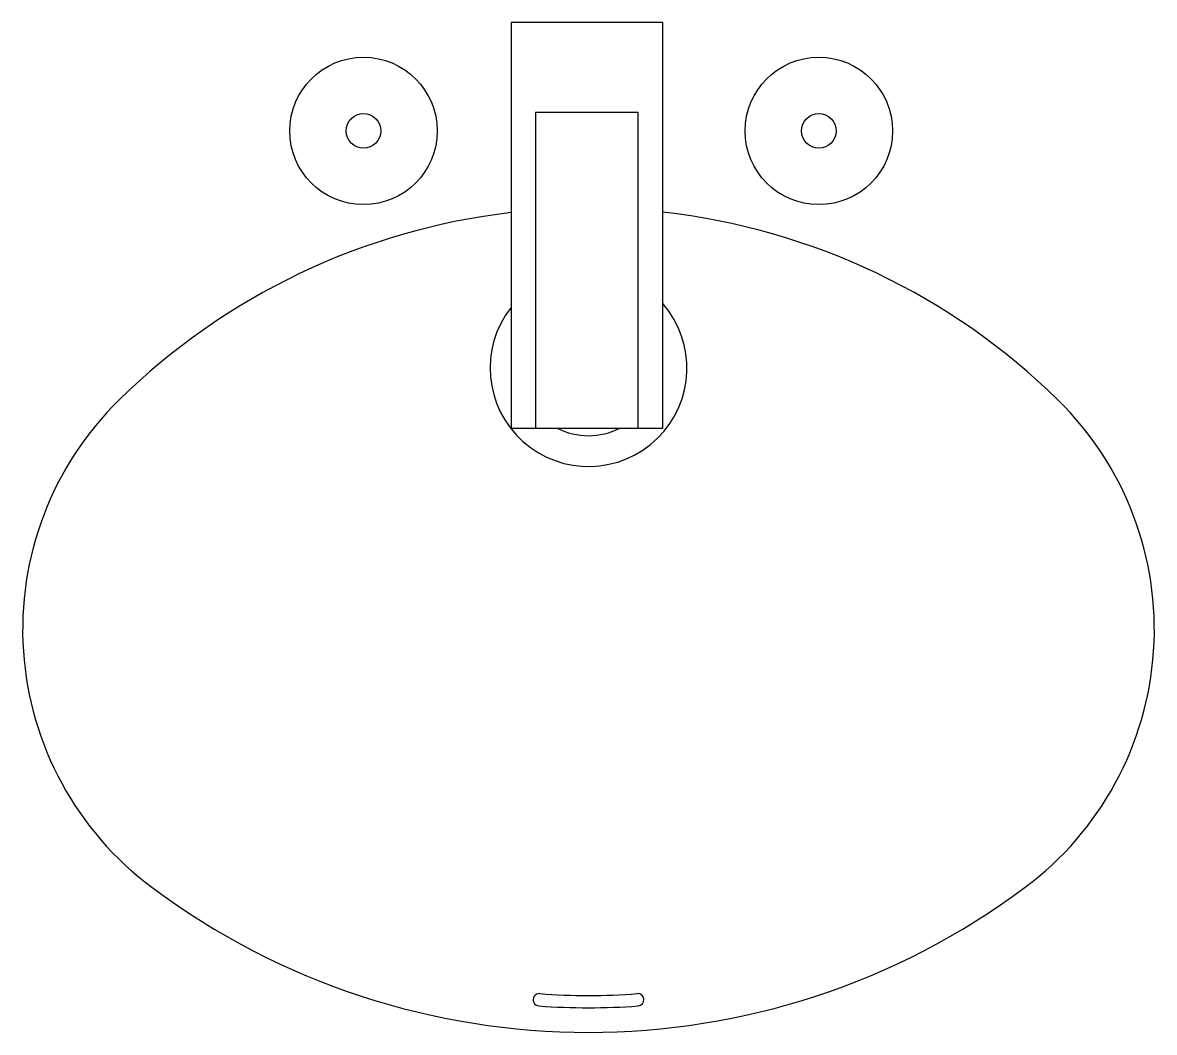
# Model space of a CAD drawing. Header units: metres. Extents: x 12.721 to 13.181, y -3.876 to -3.466.
import ezdxf

# ---------------------------------------------------------------- set-up
doc = ezdxf.new("R2010")
doc.units = ezdxf.units.M
doc.header["$MEASUREMENT"] = 0
doc.layers.get('0').update_dxf_attribs({"linetype": 'CONTINUOUS'})

msp = doc.modelspace()

# ---------------------------------------------------------------- linework, layer by layer
for p, q in [((12.91930599099115, -3.465945457599174), (12.91930599099115, -3.630702482984068)), ((12.98103749283944, -3.465945457599174), (12.91930599099115, -3.465945457599174)), ((12.98103749283944, -3.630702482984068), (12.98103749283944, -3.465945457599174)), ((12.92930599099116, -3.502481304811534), (12.92930599099116, -3.630702482984068)), ((12.91930599099115, -3.630702482984068), (12.92106974818681, -3.630702482984068)), ((12.92106974818681, -3.630702482984068), (12.98103749283944, -3.630702482984068))]:
    msp.add_line(p, q)
msp.add_lwpolyline([(12.97103749283944, -3.630702482984068), (12.97103749283944, -3.502481304811534), (12.92930599099116, -3.502481304811534)])
for centre, radius in [((12.859334761266, -3.509950497348676), 0.02996681683489655), ((13.04442112660232, -3.509950497348676), 0.02996681683489655), ((12.859334761266, -3.509950497348676), 0.00702251788981112), ((12.859334761266, -3.509950497348676), 0.007022517889810973), ((12.859334761266, -3.509950497348676), 0.007022517889810878), ((13.04442112660232, -3.509950497348676), 0.007022517889810878), ((13.04442112660232, -3.509950497348676), 0.007022517889810973), ((13.04442112660232, -3.509950497348676), 0.00702251788981112)]:
    msp.add_circle(centre, radius)
for centre, radius, start, end in [((12.95079447625489, -3.813834479530753), 0.2724999890000001, 96.63558450043499, 134.443288), ((12.95079447625489, -3.813834479530753), 0.2724999890000001, 45.55671199999997, 83.62798389864861), ((12.95079447625489, -3.606334488530754), 0.039999998, 141.9257424559699, 40.88057064208945), ((12.85153191925488, -3.712623971530752), 0.130737433, 134.443288, 233.249052), ((13.05005703425489, -3.712623971530752), 0.130737433, 306.750948, 45.55671199999997), ((12.95079447625489, -3.606334488530754), 0.027499999, 242.3882959649403, 297.6117040350613), ((12.95079447625489, -3.579699874530752), 0.296634603, 233.249052, 306.750948), ((12.93079447725489, -3.863093176530752), 0.0025, 85.75459100000005, 265.7546029999999), ((12.95079447625489, -3.593667822530753), 0.267666655, 265.7546029999999, 274.2453970000001), ((12.97079447525489, -3.863093176530752), 0.0025, 274.2453970000001, 94.24538600000004), ((12.95079447625489, -3.593667822530753), 0.272666655, 265.7546029999999, 274.2453970000001)]:
    msp.add_arc(centre, radius, start, end)

doc.saveas('drawing.dxf')
